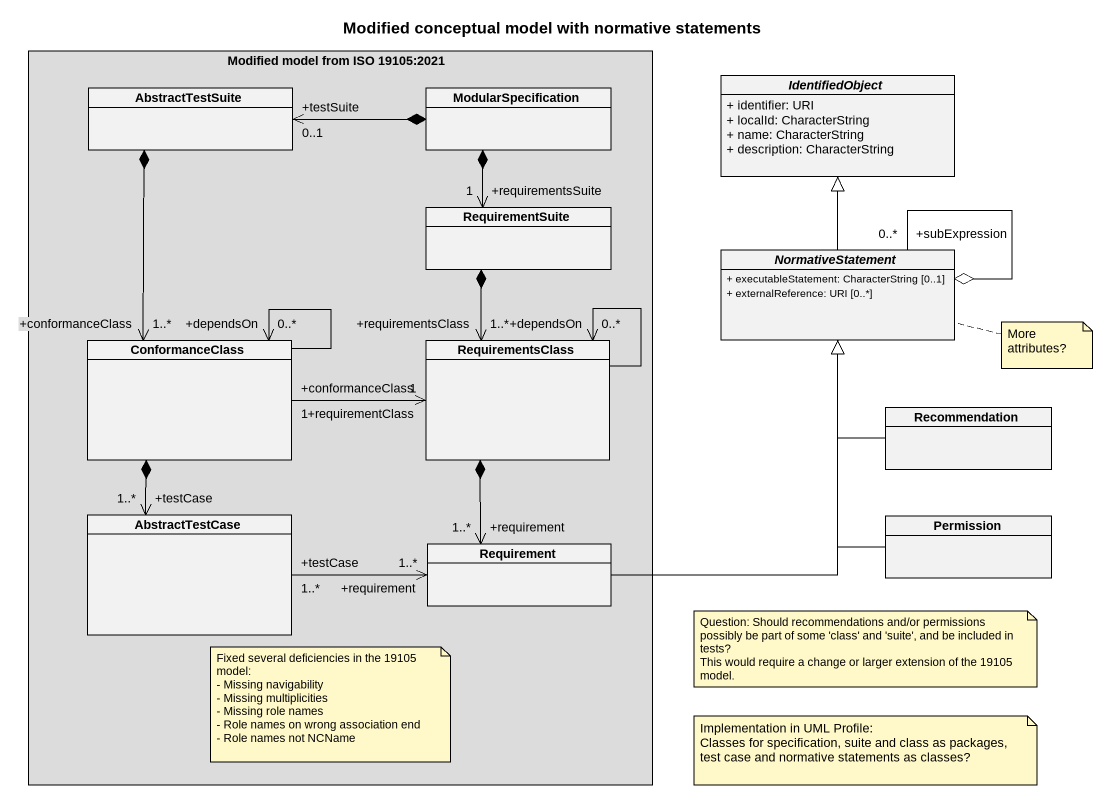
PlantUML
@startuml
title Modified conceptual model with normative statements
hide circle
hide empty members
skinparam classAttributeIconSize 0
rectangle "Modified model from ISO 19105:2021" as Modified_model_from_ISO #DCDCDC {
  class AbstractTestSuite
  class ModularSpecification
  class RequirementSuite
  class ConformanceClass
  class RequirementsClass
  class AbstractTestCase
  class Requirement
}
abstract class IdentifiedObject {
  + identifier: URI
  + localId: CharacterString
  + name: CharacterString
  + description: CharacterString
}
abstract class NormativeStatement {
  + executableStatement: CharacterString [0..1]
  + externalReference: URI [0..*]
}
class Recommendation
class Permission
AbstractTestSuite "+testSuite\n0..1" <-right-* ModularSpecification
RequirementSuite "+requirementsSuite\n1" <-up-* ModularSpecification
NormativeStatement -up-|> IdentifiedObject
NormativeStatement o-- "+subExpression\n0..*" NormativeStatement
ConformanceClass "+conformanceClass\n1..*" <-up-* AbstractTestSuite
ConformanceClass --> "+dependsOn\n0..*" ConformanceClass
ConformanceClass "+conformanceClass\n1" -right-> "+requirementClass\n1" RequirementsClass
RequirementsClass "+requirementsClass\n1..*" <-up-* RequirementSuite
RequirementsClass --> "+dependsOn\n0..*" RequirementsClass
Recommendation -up-|> NormativeStatement
AbstractTestCase "+testCase\n1..*" <-up-* ConformanceClass
AbstractTestCase "+testCase\n1..*" -right-> "+requirement\n1..*" Requirement
Permission -up-|> NormativeStatement
Requirement -up-|> NormativeStatement
Requirement "+requirement\n1..*" <-up-* RequirementsClass
note right of NormativeStatement : More attributes?
note as N2
  Question: Should recommendations and/or permissions possibly be part of some 'class' and 'suite', and be included in tests?
  This would require a change or larger extension of the 19105 model.
end note
note as N3
  Fixed several deficiencies in the 19105 model:
  - Missing navigability
  - Missing multiplicities
  - Missing role names
  - Role names on wrong association end
  - Role names not NCName
end note
note as N4
  Implementation in UML Profile:
  Classes for specification, suite and class as packages, test case and normative statements as classes?
end note
@enduml
